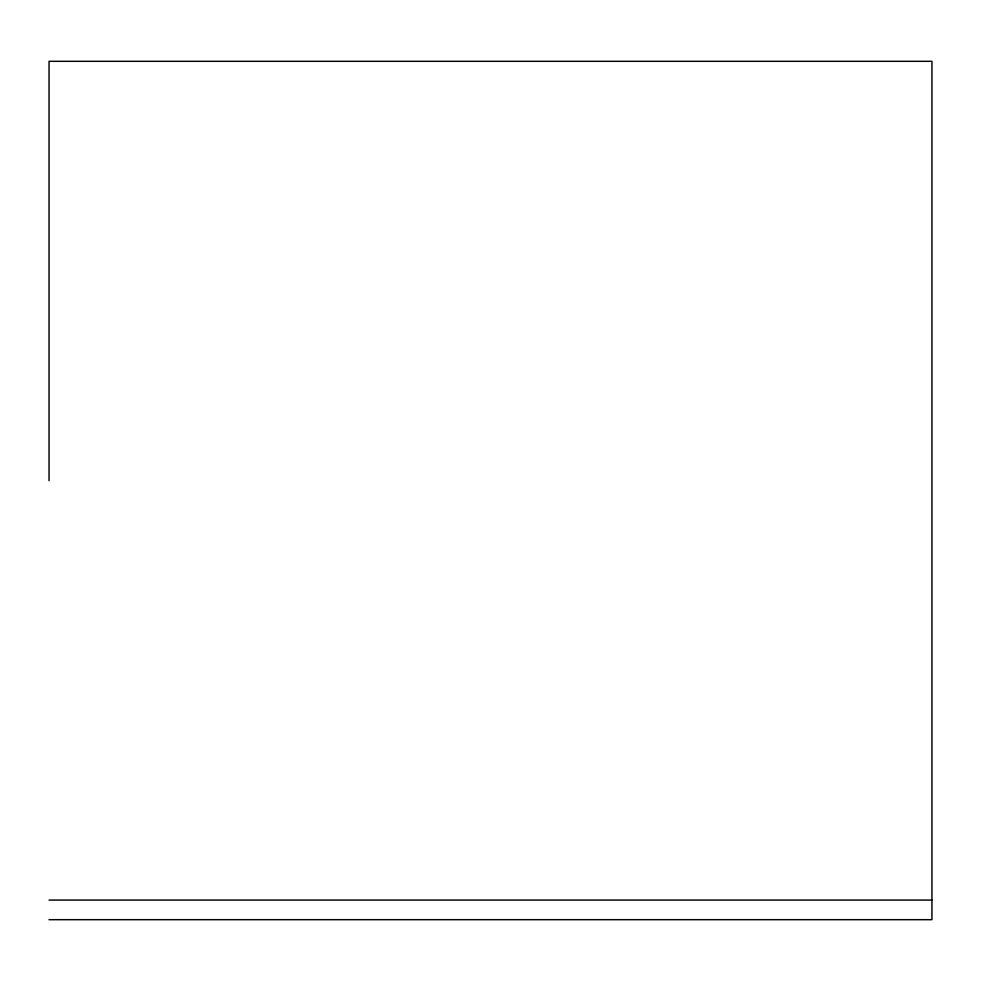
<?xml version="1.0" encoding="UTF-8"?>
<svg xmlns="http://www.w3.org/2000/svg" width="981" height="981" viewBox="0 0 981 981"><rect width="100%" height="100%" fill="white"/><g stroke="black" fill="none" stroke-linecap="round" stroke-linejoin="round"><path stroke-width="1.47" d="M49.05 900.067L931.95 900.067M49.05 919.688L931.95 919.688L931.95 61.312L49.05 61.312L49.05 480.69"/></g></svg>
